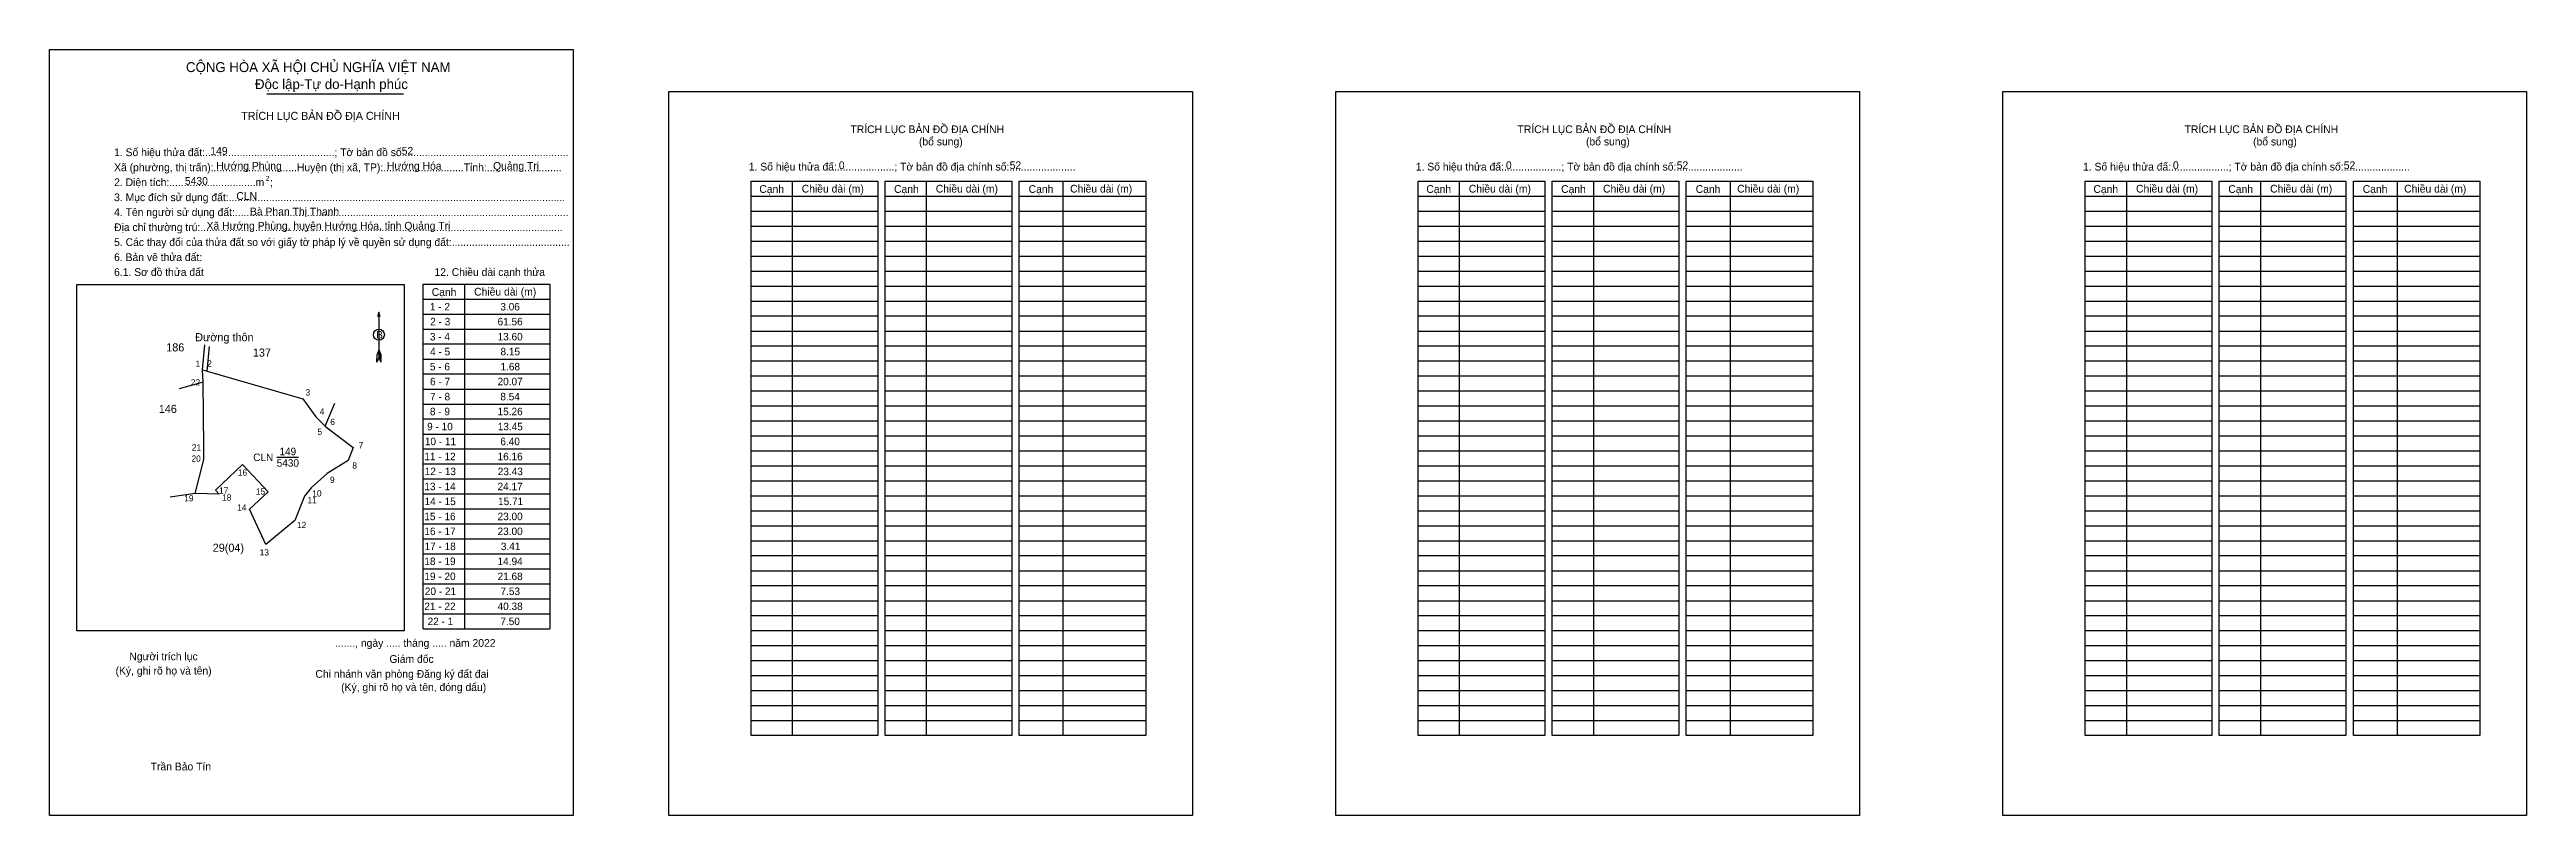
# Model space of a CAD drawing. Extents: x 540640 to 542169, y 1849456 to 1849929.
import ezdxf

# ---------------------------------------------------------------- set-up
doc = ezdxf.new("R2010")
doc.units = 0
for name, color, linetype in [('Level 1', 7, 'Continuous'), ('Level 10', 7, 'Continuous'), ('Level 13', 7, 'Continuous'), ('Level 2', 7, 'Continuous'), ('Level 27', 7, 'Continuous'), ('Level 36', 7, 'Continuous'), ('Level 52', 7, 'Continuous'), ('Level 6', 7, 'Continuous'), ('Level 63', 7, 'Continuous'), ('Level 9', 7, 'Continuous')]:
    doc.layers.add(name, color=color, linetype=linetype)

msp = doc.modelspace()

# ---------------------------------------------------------------- linework, layer by layer
at = {"layer": 'Level 1'}
for p, q in [((540639.5, 1849928.7), (540639.5, 1849928.7)), ((541021.9, 1849902.9), (541021.9, 1849902.9)), ((541072.7, 1849838.2), (541150.9, 1849838.2)), ((541098.1, 1849847.4), (541098.1, 1849505.2)), ((541155.5, 1849838.2), (541233.7, 1849838.2)), ((541180.9, 1849847.4), (541180.9, 1849505.2)), ((541238.3, 1849838.2), (541316.5, 1849838.2)), ((541265.3, 1849847.4), (541265.3, 1849505.2)), ((541484.6, 1849838.2), (541562.8, 1849838.2)), ((541510, 1849847.4), (541510, 1849505.2)), ((541567.4, 1849838.2), (541645.6, 1849838.2)), ((541592.9, 1849847.4), (541592.9, 1849505.2)), ((541650.2, 1849838.2), (541728.4, 1849838.2)), ((541677.2, 1849847.4), (541677.2, 1849505.2)), ((541896.5, 1849838.2), (541974.7, 1849838.2)), ((541922, 1849847.4), (541922, 1849505.2)), ((541979.3, 1849838.2), (542057.5, 1849838.2)), ((542004.8, 1849847.4), (542004.8, 1849505.2)), ((542062.2, 1849838.2), (542140.3, 1849838.2)), ((542089.1, 1849847.4), (542089.1, 1849505.2)), ((541072.7, 1849828.9), (541150.9, 1849828.9)), ((541072.7, 1849819.7), (541150.9, 1849819.7)), ((541155.5, 1849828.9), (541233.7, 1849828.9)), ((541155.5, 1849819.7), (541233.7, 1849819.7)), ((541238.3, 1849828.9), (541316.5, 1849828.9)), ((541238.3, 1849819.7), (541316.5, 1849819.7)), ((541484.6, 1849828.9), (541562.8, 1849828.9)), ((541484.6, 1849819.7), (541562.8, 1849819.7)), ((541567.4, 1849828.9), (541645.6, 1849828.9)), ((541567.4, 1849819.7), (541645.6, 1849819.7)), ((541650.2, 1849828.9), (541728.4, 1849828.9)), ((541650.2, 1849819.7), (541728.4, 1849819.7)), ((541896.5, 1849828.9), (541974.7, 1849828.9)), ((541896.5, 1849819.7), (541974.7, 1849819.7)), ((541979.3, 1849828.9), (542057.5, 1849828.9)), ((541979.3, 1849819.7), (542057.5, 1849819.7)), ((542062.2, 1849828.9), (542140.3, 1849828.9)), ((542062.2, 1849819.7), (542140.3, 1849819.7)), ((541072.7, 1849810.4), (541150.9, 1849810.4)), ((541155.5, 1849810.4), (541233.7, 1849810.4)), ((541238.3, 1849810.4), (541316.5, 1849810.4)), ((541484.6, 1849810.4), (541562.8, 1849810.4)), ((541567.4, 1849810.4), (541645.6, 1849810.4)), ((541650.2, 1849810.4), (541728.4, 1849810.4)), ((541896.5, 1849810.4), (541974.7, 1849810.4)), ((541979.3, 1849810.4), (542057.5, 1849810.4)), ((542062.2, 1849810.4), (542140.3, 1849810.4)), ((541072.7, 1849801.2), (541150.9, 1849801.2)), ((541072.7, 1849791.9), (541150.9, 1849791.9)), ((541155.5, 1849801.2), (541233.7, 1849801.2)), ((541155.5, 1849791.9), (541233.7, 1849791.9)), ((541238.3, 1849801.2), (541316.5, 1849801.2)), ((541238.3, 1849791.9), (541316.5, 1849791.9)), ((541484.6, 1849801.2), (541562.8, 1849801.2)), ((541484.6, 1849791.9), (541562.8, 1849791.9)), ((541567.4, 1849801.2), (541645.6, 1849801.2)), ((541567.4, 1849791.9), (541645.6, 1849791.9)), ((541650.2, 1849801.2), (541728.4, 1849801.2)), ((541650.2, 1849791.9), (541728.4, 1849791.9)), ((541896.5, 1849801.2), (541974.7, 1849801.2)), ((541896.5, 1849791.9), (541974.7, 1849791.9)), ((541979.3, 1849801.2), (542057.5, 1849801.2)), ((541979.3, 1849791.9), (542057.5, 1849791.9)), ((542062.2, 1849801.2), (542140.3, 1849801.2)), ((542062.2, 1849791.9), (542140.3, 1849791.9)), ((540656.3, 1849783.6), (540656.3, 1849783.6)), ((540656.3, 1849783.6), (540858.6, 1849783.6)), ((540656.3, 1849569.8), (540656.3, 1849783.6)), ((540858.6, 1849783.6), (540858.6, 1849569.8)), ((540870.3, 1849774.6), (540948.5, 1849774.6)), ((540895.8, 1849783.9), (540895.8, 1849571.1)), ((541072.7, 1849782.7), (541150.9, 1849782.7)), ((541155.5, 1849782.7), (541233.7, 1849782.7)), ((541238.3, 1849782.7), (541316.5, 1849782.7)), ((541484.6, 1849782.7), (541562.8, 1849782.7)), ((541567.4, 1849782.7), (541645.6, 1849782.7)), ((541650.2, 1849782.7), (541728.4, 1849782.7)), ((541896.5, 1849782.7), (541974.7, 1849782.7)), ((541979.3, 1849782.7), (542057.5, 1849782.7)), ((542062.2, 1849782.7), (542140.3, 1849782.7)), ((540842.9, 1849766.6), (540842.9, 1849738.6)), ((540870.3, 1849765.4), (540948.5, 1849765.4)), ((541072.7, 1849773.4), (541150.9, 1849773.4)), ((541072.7, 1849764.2), (541150.9, 1849764.2)), ((541155.5, 1849773.4), (541233.7, 1849773.4)), ((541155.5, 1849764.2), (541233.7, 1849764.2)), ((541238.3, 1849773.4), (541316.5, 1849773.4)), ((541238.3, 1849764.2), (541316.5, 1849764.2)), ((541484.6, 1849773.4), (541562.8, 1849773.4)), ((541484.6, 1849764.2), (541562.8, 1849764.2)), ((541567.4, 1849773.4), (541645.6, 1849773.4)), ((541567.4, 1849764.2), (541645.6, 1849764.2)), ((541650.2, 1849773.4), (541728.4, 1849773.4)), ((541650.2, 1849764.2), (541728.4, 1849764.2)), ((541896.5, 1849773.4), (541974.7, 1849773.4)), ((541896.5, 1849764.2), (541974.7, 1849764.2)), ((541979.3, 1849773.4), (542057.5, 1849773.4)), ((541979.3, 1849764.2), (542057.5, 1849764.2)), ((542062.2, 1849773.4), (542140.3, 1849773.4)), ((542062.2, 1849764.2), (542140.3, 1849764.2)), ((540842.9, 1849743.2), (540841.8, 1849740.4)), ((540842.9, 1849743.2), (540844.1, 1849740.4)), ((540870.3, 1849756.1), (540948.5, 1849756.1)), ((540870.3, 1849746.9), (540948.5, 1849746.9)), ((541072.7, 1849754.9), (541150.9, 1849754.9)), ((541072.7, 1849745.7), (541150.9, 1849745.7)), ((541155.5, 1849754.9), (541233.7, 1849754.9)), ((541155.5, 1849745.7), (541233.7, 1849745.7)), ((541238.3, 1849754.9), (541316.5, 1849754.9)), ((541238.3, 1849745.7), (541316.5, 1849745.7)), ((541484.6, 1849754.9), (541562.8, 1849754.9)), ((541484.6, 1849745.7), (541562.8, 1849745.7)), ((541567.4, 1849754.9), (541645.6, 1849754.9)), ((541567.4, 1849745.7), (541645.6, 1849745.7)), ((541650.2, 1849754.9), (541728.4, 1849754.9)), ((541650.2, 1849745.7), (541728.4, 1849745.7)), ((541896.5, 1849754.9), (541974.7, 1849754.9)), ((541896.5, 1849745.7), (541974.7, 1849745.7)), ((541979.3, 1849754.9), (542057.5, 1849754.9)), ((541979.3, 1849745.7), (542057.5, 1849745.7)), ((542062.2, 1849754.9), (542140.3, 1849754.9)), ((542062.2, 1849745.7), (542140.3, 1849745.7)), ((540841.7, 1849735.7), (540841.8, 1849740.4)), ((540842.9, 1849738.6), (540841.7, 1849735.7)), ((540842.9, 1849742.8), (540844.1, 1849739.9)), ((540842.9, 1849742.4), (540844.1, 1849739.5)), ((540842.9, 1849742), (540844.1, 1849739.1)), ((540842.9, 1849741.6), (540844.1, 1849738.7)), ((540842.9, 1849741.2), (540844.1, 1849738.3)), ((540842.9, 1849740.8), (540844.1, 1849737.9)), ((540842.9, 1849740.4), (540844.1, 1849737.5)), ((540842.9, 1849740), (540844.1, 1849737)), ((540842.9, 1849739.6), (540844.1, 1849736.6)), ((540842.9, 1849739.2), (540844.2, 1849736.2)), ((540842.9, 1849738.6), (540844.2, 1849735.7)), ((540844.2, 1849735.7), (540844.1, 1849740.4)), ((540870.3, 1849737.6), (540948.5, 1849737.6)), ((540870.3, 1849728.4), (540948.5, 1849728.4)), ((541072.7, 1849736.4), (541150.9, 1849736.4)), ((541155.5, 1849736.4), (541233.7, 1849736.4)), ((541238.3, 1849736.4), (541316.5, 1849736.4)), ((541484.6, 1849736.4), (541562.8, 1849736.4)), ((541567.4, 1849736.4), (541645.6, 1849736.4)), ((541650.2, 1849736.4), (541728.4, 1849736.4)), ((541896.5, 1849736.4), (541974.7, 1849736.4)), ((541979.3, 1849736.4), (542057.5, 1849736.4)), ((542062.2, 1849736.4), (542140.3, 1849736.4)), ((540870.3, 1849719.1), (540948.5, 1849719.1)), ((541072.7, 1849727.2), (541150.9, 1849727.2)), ((541072.7, 1849717.9), (541150.9, 1849717.9)), ((541155.5, 1849727.2), (541233.7, 1849727.2)), ((541155.5, 1849717.9), (541233.7, 1849717.9)), ((541238.3, 1849727.2), (541316.5, 1849727.2)), ((541238.3, 1849717.9), (541316.5, 1849717.9)), ((541484.6, 1849727.2), (541562.8, 1849727.2)), ((541484.6, 1849717.9), (541562.8, 1849717.9)), ((541567.4, 1849727.2), (541645.6, 1849727.2)), ((541567.4, 1849717.9), (541645.6, 1849717.9)), ((541650.2, 1849727.2), (541728.4, 1849727.2)), ((541650.2, 1849717.9), (541728.4, 1849717.9)), ((541896.5, 1849727.2), (541974.7, 1849727.2)), ((541896.5, 1849717.9), (541974.7, 1849717.9)), ((541979.3, 1849727.2), (542057.5, 1849727.2)), ((541979.3, 1849717.9), (542057.5, 1849717.9)), ((542062.2, 1849727.2), (542140.3, 1849727.2)), ((542062.2, 1849717.9), (542140.3, 1849717.9)), ((540870.3, 1849709.8), (540948.5, 1849709.8)), ((540870.3, 1849700.6), (540948.5, 1849700.6)), ((541072.7, 1849708.7), (541150.9, 1849708.7)), ((541072.7, 1849699.4), (541150.9, 1849699.4)), ((541155.5, 1849708.7), (541233.7, 1849708.7)), ((541155.5, 1849699.4), (541233.7, 1849699.4)), ((541238.3, 1849708.7), (541316.5, 1849708.7)), ((541238.3, 1849699.4), (541316.5, 1849699.4)), ((541484.6, 1849708.7), (541562.8, 1849708.7)), ((541484.6, 1849699.4), (541562.8, 1849699.4)), ((541567.4, 1849708.7), (541645.6, 1849708.7)), ((541567.4, 1849699.4), (541645.6, 1849699.4)), ((541650.2, 1849708.7), (541728.4, 1849708.7)), ((541650.2, 1849699.4), (541728.4, 1849699.4)), ((541896.5, 1849708.7), (541974.7, 1849708.7)), ((541896.5, 1849699.4), (541974.7, 1849699.4)), ((541979.3, 1849708.7), (542057.5, 1849708.7)), ((541979.3, 1849699.4), (542057.5, 1849699.4)), ((542062.2, 1849708.7), (542140.3, 1849708.7)), ((542062.2, 1849699.4), (542140.3, 1849699.4)), ((540870.3, 1849691.3), (540948.5, 1849691.3)), ((540870.3, 1849682.1), (540948.5, 1849682.1)), ((541072.7, 1849690.2), (541150.9, 1849690.2)), ((541155.5, 1849690.2), (541233.7, 1849690.2)), ((541238.3, 1849690.2), (541316.5, 1849690.2)), ((541484.6, 1849690.2), (541562.8, 1849690.2)), ((541567.4, 1849690.2), (541645.6, 1849690.2)), ((541650.2, 1849690.2), (541728.4, 1849690.2)), ((541896.5, 1849690.2), (541974.7, 1849690.2)), ((541979.3, 1849690.2), (542057.5, 1849690.2)), ((542062.2, 1849690.2), (542140.3, 1849690.2)), ((540870.3, 1849672.8), (540948.5, 1849672.8)), ((541072.7, 1849680.9), (541150.9, 1849680.9)), ((541072.7, 1849671.7), (541150.9, 1849671.7)), ((541155.5, 1849680.9), (541233.7, 1849680.9)), ((541155.5, 1849671.7), (541233.7, 1849671.7)), ((541238.3, 1849680.9), (541316.5, 1849680.9)), ((541238.3, 1849671.7), (541316.5, 1849671.7)), ((541484.6, 1849680.9), (541562.8, 1849680.9)), ((541484.6, 1849671.7), (541562.8, 1849671.7)), ((541567.4, 1849680.9), (541645.6, 1849680.9)), ((541567.4, 1849671.7), (541645.6, 1849671.7)), ((541650.2, 1849680.9), (541728.4, 1849680.9)), ((541650.2, 1849671.7), (541728.4, 1849671.7)), ((541896.5, 1849680.9), (541974.7, 1849680.9)), ((541896.5, 1849671.7), (541974.7, 1849671.7)), ((541979.3, 1849680.9), (542057.5, 1849680.9)), ((541979.3, 1849671.7), (542057.5, 1849671.7)), ((542062.2, 1849680.9), (542140.3, 1849680.9)), ((542062.2, 1849671.7), (542140.3, 1849671.7)), ((540870.3, 1849663.6), (540948.5, 1849663.6)), ((540870.3, 1849654.3), (540948.5, 1849654.3)), ((541072.7, 1849662.4), (541150.9, 1849662.4)), ((541072.7, 1849653.2), (541150.9, 1849653.2)), ((541155.5, 1849662.4), (541233.7, 1849662.4)), ((541155.5, 1849653.2), (541233.7, 1849653.2)), ((541238.3, 1849662.4), (541316.5, 1849662.4)), ((541238.3, 1849653.2), (541316.5, 1849653.2)), ((541484.6, 1849662.4), (541562.8, 1849662.4)), ((541484.6, 1849653.2), (541562.8, 1849653.2)), ((541567.4, 1849662.4), (541645.6, 1849662.4)), ((541567.4, 1849653.2), (541645.6, 1849653.2)), ((541650.2, 1849662.4), (541728.4, 1849662.4)), ((541650.2, 1849653.2), (541728.4, 1849653.2)), ((541896.5, 1849662.4), (541974.7, 1849662.4)), ((541896.5, 1849653.2), (541974.7, 1849653.2)), ((541979.3, 1849662.4), (542057.5, 1849662.4)), ((541979.3, 1849653.2), (542057.5, 1849653.2)), ((542062.2, 1849662.4), (542140.3, 1849662.4)), ((542062.2, 1849653.2), (542140.3, 1849653.2)), ((540870.3, 1849645.1), (540948.5, 1849645.1)), ((541072.7, 1849643.9), (541150.9, 1849643.9)), ((541155.5, 1849643.9), (541233.7, 1849643.9)), ((541238.3, 1849643.9), (541316.5, 1849643.9)), ((541484.6, 1849643.9), (541562.8, 1849643.9)), ((541567.4, 1849643.9), (541645.6, 1849643.9)), ((541650.2, 1849643.9), (541728.4, 1849643.9)), ((541896.5, 1849643.9), (541974.7, 1849643.9)), ((541979.3, 1849643.9), (542057.5, 1849643.9)), ((542062.2, 1849643.9), (542140.3, 1849643.9)), ((540870.3, 1849635.8), (540948.5, 1849635.8)), ((540870.3, 1849626.6), (540948.5, 1849626.6)), ((541072.7, 1849634.7), (541150.9, 1849634.7)), ((541072.7, 1849625.4), (541150.9, 1849625.4)), ((541155.5, 1849634.7), (541233.7, 1849634.7)), ((541155.5, 1849625.4), (541233.7, 1849625.4)), ((541238.3, 1849634.7), (541316.5, 1849634.7)), ((541238.3, 1849625.4), (541316.5, 1849625.4)), ((541484.6, 1849634.7), (541562.8, 1849634.7)), ((541484.6, 1849625.4), (541562.8, 1849625.4)), ((541567.4, 1849634.7), (541645.6, 1849634.7)), ((541567.4, 1849625.4), (541645.6, 1849625.4)), ((541650.2, 1849634.7), (541728.4, 1849634.7)), ((541650.2, 1849625.4), (541728.4, 1849625.4)), ((541896.5, 1849634.7), (541974.7, 1849634.7)), ((541896.5, 1849625.4), (541974.7, 1849625.4)), ((541979.3, 1849634.7), (542057.5, 1849634.7)), ((541979.3, 1849625.4), (542057.5, 1849625.4)), ((542062.2, 1849634.7), (542140.3, 1849634.7)), ((542062.2, 1849625.4), (542140.3, 1849625.4)), ((540870.3, 1849617.3), (540948.5, 1849617.3)), ((540870.3, 1849608.1), (540948.5, 1849608.1)), ((541072.7, 1849616.2), (541150.9, 1849616.2)), ((541072.7, 1849606.9), (541150.9, 1849606.9)), ((541155.5, 1849616.2), (541233.7, 1849616.2)), ((541155.5, 1849606.9), (541233.7, 1849606.9)), ((541238.3, 1849616.2), (541316.5, 1849616.2)), ((541238.3, 1849606.9), (541316.5, 1849606.9)), ((541484.6, 1849616.2), (541562.8, 1849616.2)), ((541484.6, 1849606.9), (541562.8, 1849606.9)), ((541567.4, 1849616.2), (541645.6, 1849616.2)), ((541567.4, 1849606.9), (541645.6, 1849606.9)), ((541650.2, 1849616.2), (541728.4, 1849616.2)), ((541650.2, 1849606.9), (541728.4, 1849606.9)), ((541896.5, 1849616.2), (541974.7, 1849616.2)), ((541896.5, 1849606.9), (541974.7, 1849606.9)), ((541979.3, 1849616.2), (542057.5, 1849616.2)), ((541979.3, 1849606.9), (542057.5, 1849606.9)), ((542062.2, 1849616.2), (542140.3, 1849616.2)), ((542062.2, 1849606.9), (542140.3, 1849606.9)), ((540870.3, 1849598.8), (540948.5, 1849598.8)), ((541072.7, 1849597.7), (541150.9, 1849597.7)), ((541155.5, 1849597.7), (541233.7, 1849597.7)), ((541238.3, 1849597.7), (541316.5, 1849597.7)), ((541484.6, 1849597.7), (541562.8, 1849597.7)), ((541567.4, 1849597.7), (541645.6, 1849597.7)), ((541650.2, 1849597.7), (541728.4, 1849597.7)), ((541896.5, 1849597.7), (541974.7, 1849597.7)), ((541979.3, 1849597.7), (542057.5, 1849597.7)), ((542062.2, 1849597.7), (542140.3, 1849597.7)), ((540870.3, 1849589.6), (540948.5, 1849589.6)), ((540870.3, 1849580.3), (540948.5, 1849580.3)), ((541072.7, 1849588.4), (541150.9, 1849588.4)), ((541072.7, 1849579.2), (541150.9, 1849579.2)), ((541155.5, 1849588.4), (541233.7, 1849588.4)), ((541155.5, 1849579.2), (541233.7, 1849579.2)), ((541238.3, 1849588.4), (541316.5, 1849588.4)), ((541238.3, 1849579.2), (541316.5, 1849579.2)), ((541484.6, 1849588.4), (541562.8, 1849588.4)), ((541484.6, 1849579.2), (541562.8, 1849579.2)), ((541567.4, 1849588.4), (541645.6, 1849588.4)), ((541567.4, 1849579.2), (541645.6, 1849579.2)), ((541650.2, 1849588.4), (541728.4, 1849588.4)), ((541650.2, 1849579.2), (541728.4, 1849579.2)), ((541896.5, 1849588.4), (541974.7, 1849588.4)), ((541896.5, 1849579.2), (541974.7, 1849579.2)), ((541979.3, 1849588.4), (542057.5, 1849588.4)), ((541979.3, 1849579.2), (542057.5, 1849579.2)), ((542062.2, 1849588.4), (542140.3, 1849588.4)), ((542062.2, 1849579.2), (542140.3, 1849579.2)), ((540858.6, 1849569.8), (540656.3, 1849569.8)), ((540856.4, 1849569.8), (540856.4, 1849569.8)), ((540870.3, 1849571.1), (540948.5, 1849571.1)), ((541072.7, 1849569.9), (541150.9, 1849569.9)), ((541072.7, 1849560.7), (541150.9, 1849560.7)), ((541155.5, 1849569.9), (541233.7, 1849569.9)), ((541155.5, 1849560.7), (541233.7, 1849560.7)), ((541238.3, 1849569.9), (541316.5, 1849569.9)), ((541238.3, 1849560.7), (541316.5, 1849560.7)), ((541484.6, 1849569.9), (541562.8, 1849569.9)), ((541484.6, 1849560.7), (541562.8, 1849560.7)), ((541567.4, 1849569.9), (541645.6, 1849569.9)), ((541567.4, 1849560.7), (541645.6, 1849560.7)), ((541650.2, 1849569.9), (541728.4, 1849569.9)), ((541650.2, 1849560.7), (541728.4, 1849560.7)), ((541896.5, 1849569.9), (541974.7, 1849569.9)), ((541896.5, 1849560.7), (541974.7, 1849560.7)), ((541979.3, 1849569.9), (542057.5, 1849569.9)), ((541979.3, 1849560.7), (542057.5, 1849560.7)), ((542062.2, 1849569.9), (542140.3, 1849569.9)), ((542062.2, 1849560.7), (542140.3, 1849560.7)), ((541072.7, 1849551.4), (541150.9, 1849551.4)), ((541155.5, 1849551.4), (541233.7, 1849551.4)), ((541238.3, 1849551.4), (541316.5, 1849551.4)), ((541484.6, 1849551.4), (541562.8, 1849551.4)), ((541567.4, 1849551.4), (541645.6, 1849551.4)), ((541650.2, 1849551.4), (541728.4, 1849551.4)), ((541896.5, 1849551.4), (541974.7, 1849551.4)), ((541979.3, 1849551.4), (542057.5, 1849551.4)), ((542062.2, 1849551.4), (542140.3, 1849551.4)), ((541072.7, 1849542.2), (541150.9, 1849542.2)), ((541072.7, 1849532.9), (541150.9, 1849532.9)), ((541155.5, 1849542.2), (541233.7, 1849542.2)), ((541155.5, 1849532.9), (541233.7, 1849532.9)), ((541238.3, 1849542.2), (541316.5, 1849542.2)), ((541238.3, 1849532.9), (541316.5, 1849532.9)), ((541484.6, 1849542.2), (541562.8, 1849542.2)), ((541484.6, 1849532.9), (541562.8, 1849532.9)), ((541567.4, 1849542.2), (541645.6, 1849542.2)), ((541567.4, 1849532.9), (541645.6, 1849532.9)), ((541650.2, 1849542.2), (541728.4, 1849542.2)), ((541650.2, 1849532.9), (541728.4, 1849532.9)), ((541896.5, 1849542.2), (541974.7, 1849542.2)), ((541896.5, 1849532.9), (541974.7, 1849532.9)), ((541979.3, 1849542.2), (542057.5, 1849542.2)), ((541979.3, 1849532.9), (542057.5, 1849532.9)), ((542062.2, 1849542.2), (542140.3, 1849542.2)), ((542062.2, 1849532.9), (542140.3, 1849532.9)), ((541072.7, 1849523.7), (541150.9, 1849523.7)), ((541072.7, 1849514.4), (541150.9, 1849514.4)), ((541155.5, 1849523.7), (541233.7, 1849523.7)), ((541155.5, 1849514.4), (541233.7, 1849514.4)), ((541238.3, 1849523.7), (541316.5, 1849523.7)), ((541238.3, 1849514.4), (541316.5, 1849514.4)), ((541484.6, 1849523.7), (541562.8, 1849523.7)), ((541484.6, 1849514.4), (541562.8, 1849514.4)), ((541567.4, 1849523.7), (541645.6, 1849523.7)), ((541567.4, 1849514.4), (541645.6, 1849514.4)), ((541650.2, 1849523.7), (541728.4, 1849523.7)), ((541650.2, 1849514.4), (541728.4, 1849514.4)), ((541896.5, 1849523.7), (541974.7, 1849523.7)), ((541896.5, 1849514.4), (541974.7, 1849514.4)), ((541979.3, 1849523.7), (542057.5, 1849523.7)), ((541979.3, 1849514.4), (542057.5, 1849514.4)), ((542062.2, 1849523.7), (542140.3, 1849523.7)), ((542062.2, 1849514.4), (542140.3, 1849514.4)), ((540962.8, 1849455.8), (540962.8, 1849455.8)), ((541345.2, 1849455.8), (541345.2, 1849455.8))]:
    msp.add_line(p, q, dxfattribs=at)
for points in [[(541072.7, 1849847.4), (541150.9, 1849847.4), (541150.9, 1849505.2), (541072.7, 1849505.2)], [(541155.5, 1849847.4), (541233.7, 1849847.4), (541233.7, 1849505.2), (541155.5, 1849505.2)], [(541238.3, 1849847.4), (541316.5, 1849847.4), (541316.5, 1849505.2), (541238.3, 1849505.2)], [(541484.6, 1849847.4), (541562.8, 1849847.4), (541562.8, 1849505.2), (541484.6, 1849505.2)], [(541567.4, 1849847.4), (541645.6, 1849847.4), (541645.6, 1849505.2), (541567.4, 1849505.2)], [(541650.2, 1849847.4), (541728.4, 1849847.4), (541728.4, 1849505.2), (541650.2, 1849505.2)], [(541896.5, 1849847.4), (541974.7, 1849847.4), (541974.7, 1849505.2), (541896.5, 1849505.2)], [(541979.3, 1849847.4), (542057.5, 1849847.4), (542057.5, 1849505.2), (541979.3, 1849505.2)], [(542062.2, 1849847.4), (542140.3, 1849847.4), (542140.3, 1849505.2), (542062.2, 1849505.2)]]:
    msp.add_lwpolyline(points, close=True, dxfattribs=at)
for points in [[(540870.3, 1849571.1), (540870.3, 1849783.9), (540948.5, 1849783.9), (540948.5, 1849571.1)], [(540843.7, 1849763.6), (540842.9, 1849766.6), (540842.1, 1849763.6)]]:
    msp.add_lwpolyline(points, dxfattribs=at)
msp.add_circle((540842.9, 1849752.6), 3.41, dxfattribs=at)
at = {"layer": 'Level 10'}
msp.add_lwpolyline([(540729.4, 1849654.6), (540734.8, 1849675.5), (540734.8, 1849683.1), (540734.4, 1849723.4), (540733.9, 1849730.9), (540736.9, 1849730.1), (540796, 1849713), (540804, 1849702), (540809.8, 1849696.2), (540810.9, 1849695.1), (540827, 1849683), (540824, 1849675), (540811, 1849667), (540801, 1849658), (540797, 1849653), (540791, 1849638), (540773, 1849623), (540763, 1849645), (540774.5, 1849655.7), (540758.7, 1849672.4), (540742, 1849656.6), (540744.3, 1849654.1)], close=True, dxfattribs=at)
at = {"layer": 'Level 13'}
msp.add_line((540773.7, 1849901.4), (540858.1, 1849901.4), dxfattribs=at)
at = {"layer": 'Level 2'}
for points in [[(540639.5, 1849928.7), (540962.8, 1849928.7), (540962.8, 1849455.8), (540639.5, 1849455.8)], [(541021.9, 1849902.9), (541345.2, 1849902.9), (541345.2, 1849455.8), (541021.9, 1849455.8)], [(541433.8, 1849902.9), (541757.1, 1849902.9), (541757.1, 1849455.8), (541433.8, 1849455.8)], [(541845.7, 1849902.9), (542169, 1849902.9), (542169, 1849455.8), (541845.7, 1849455.8)]]:
    msp.add_lwpolyline(points, close=True, dxfattribs=at)
at = {"layer": 'Level 27'}
for p, q in [((540733.9, 1849730.9), (540735.4, 1849746.3)), ((540736.9, 1849730.1), (540738.4, 1849745.4)), ((540734.4, 1849723.4), (540719.6, 1849719.3)), ((540809.8, 1849696.2), (540815.8, 1849710.4)), ((540729.4, 1849654.6), (540714.1, 1849652.3))]:
    msp.add_line(p, q, dxfattribs=at)
at = {"layer": 'Level 9'}
msp.add_line((540779.8, 1849677), (540793.2, 1849677), dxfattribs=at)

# ---------------------------------------------------------------- texts
at = {"layer": 'Level 1'}
for s, height, p in [('TRÍCH LỤC BẢN ĐỒ ĐỊA CHÍNH', 4.934, (540757.9, 1849885.3)), ('TRÍCH LỤC BẢN ĐỒ ĐỊA CHÍNH', 4.78, (541134.1, 1849877.1)), ('TRÍCH LỤC BẢN ĐỒ ĐỊA CHÍNH', 4.78, (541546, 1849877.1)), ('TRÍCH LỤC BẢN ĐỒ ĐỊA CHÍNH', 4.78, (541957.9, 1849877.1)), ('1. Số hiệu thửa đất:.............................................; Tờ bản đồ số:.........................................................', 4.7798, (540679.4, 1849862.9)), ('(bổ sung)', 4.78, (541176.4, 1849869.5)), ('(bổ sung)', 4.78, (541588.3, 1849869.5)), ('(bổ sung)', 4.78, (542000.2, 1849869.5)), ('Xã (phường, thị trấn):.............................Huyện (thị xã, TP):............................Tỉnh:..........................', 4.7798, (540679.4, 1849853.6)), ('2', 3.08, (540773, 1849847.6)), ('1. Số hiệu thửa đấ:....................; Tờ bản đồ địa chính số:.......................', 4.78, (541071.3, 1849854)), ('1. Số hiệu thửa đấ:....................; Tờ bản đồ địa chính số:.......................', 4.78, (541483.2, 1849854)), ('1. Số hiệu thửa đấ:....................; Tờ bản đồ địa chính số:.......................', 4.78, (541895.2, 1849854)), ('3. Mục đích sử dụng đất:.....................................................................................................................', 4.7798, (540679.4, 1849835.1)), ('2. Diện tích:..............................m  ;', 4.78, (540679.4, 1849844.4)), ('Cạnh', 4.78, (541077.8, 1849840.2)), ('Chiều dài (m)', 4.78, (541104, 1849840.4)), ('Cạnh', 4.78, (541161, 1849840.2)), ('Chiều dài (m)', 4.78, (541186.8, 1849840.4)), ('Cạnh', 4.78, (541244.1, 1849840.2)), ('Chiều dài (m)', 4.78, (541269.7, 1849840.4)), ('Cạnh', 4.78, (541489.7, 1849840.2)), ('Chiều dài (m)', 4.78, (541515.9, 1849840.4)), ('Cạnh', 4.78, (541572.9, 1849840.2)), ('Chiều dài (m)', 4.78, (541598.8, 1849840.4)), ('Cạnh', 4.78, (541656, 1849840.2)), ('Chiều dài (m)', 4.78, (541681.6, 1849840.4)), ('Cạnh', 4.78, (541901.6, 1849840.2)), ('Chiều dài (m)', 4.78, (541927.9, 1849840.4)), ('Cạnh', 4.78, (541984.9, 1849840.2)), ('Chiều dài (m)', 4.78, (542010.7, 1849840.4)), ('Cạnh', 4.78, (542067.9, 1849840.2)), ('Chiều dài (m)', 4.78, (542093.5, 1849840.4)), ('Địa chỉ thường trú:..............................................................................................................................', 4.7798, (540679.4, 1849816.6)), ('4. Tên người sử dụng đất:....................................................................................................................', 4.7798, (540679.4, 1849825.9)), ('5. Các thay đổi của thửa đất so với giấy tờ pháp lý về quyền sử dụng đất:.........................................', 4.7798, (540679.4, 1849807.4)), ('6. Bản vẽ thửa đất:', 4.78, (540679.4, 1849798.1)), ('6.1. Sơ đồ thửa đất', 4.78, (540679.4, 1849788.9)), ('12. Chiều dài cạnh thửa', 4.78, (540877.2, 1849788.9)), ('Cạnh', 4.78, (540875.5, 1849776.6)), ('Chiều dài (m)', 4.78, (540901.7, 1849776.8)), ('B', 4.63, (540841.2, 1849750.3)), ('......., ngày ..... tháng ..... năm 2022', 4.78, (540815.8, 1849559.9)), ('(Ký, ghi rõ họ và tên)', 4.78, (540680.3, 1849542.8)), ('Người trích lục', 4.78, (540688.8, 1849551.6)), ('Chi nhánh văn phòng Đăng ký đất đai', 4.78, (540803.7, 1849540.8)), ('Giám đốc', 4.78, (540849.4, 1849550)), ('(Ký, ghi rõ họ và tên, đóng dấu)', 4.78, (540819.6, 1849532.6)), ('Trần Bảo Tín', 4.78, (540702, 1849483.6))]:
    msp.add_text(s, height=height, dxfattribs=at).set_placement(p)
at = {"layer": 'Level 13'}
for s, height, p in [('CỘNG HÒA XÃ HỘI CHỦ NGHĨA VIỆT NAM', 6.106, (540723.8, 1849914.8)), ('Độc lập-Tự do-Hạnh phúc', 6.106, (540766.4, 1849904.3)), ('149', 4.63, (540781.5, 1849678.2)), ('CLN', 4.63, (540765.3, 1849674.6)), ('5430', 4.63, (540779.8, 1849671.1))]:
    msp.add_text(s, height=height, dxfattribs=at).set_placement(p)
at = {"layer": 'Level 36'}
for s, p in [('186', (540711.6, 1849742.3)), ('Đường thôn', (540729.5, 1849748.6)), ('137', (540765.1, 1849739.1)), ('146', (540707, 1849704.3)), ('29(04)', (540740.3, 1849618.6))]:
    msp.add_text(s, height=5, dxfattribs=at).set_placement(p)
at = {"layer": 'Level 52'}
for s, p in [('1 - 2', (540874.4, 1849767.6)), ('2 - 3', (540874.6, 1849758.4)), ('61.56', (540916.2, 1849758.4)), ('3.06', (540917.9, 1849767.6)), ('3 - 4', (540874.4, 1849749.1)), ('4 - 5', (540874.5, 1849739.9)), ('13.60', (540916.2, 1849749.1)), ('8.15', (540918, 1849739.9)), ('5 - 6', (540874.4, 1849730.6)), ('1.68', (540918, 1849730.6)), ('6 - 7', (540874.5, 1849721.4)), ('7 - 8', (540874.5, 1849712.1)), ('20.07', (540916.2, 1849721.4)), ('8.54', (540917.9, 1849712.1)), ('9 - 10', (540872.7, 1849693.6)), ('8 - 9', (540874.4, 1849702.9)), ('15.26', (540916.2, 1849702.9)), ('13.45', (540916.3, 1849693.6)), ('10 - 11', (540871.3, 1849684.4)), ('6.40', (540917.9, 1849684.4)), ('11 - 12', (540871, 1849675.1)), ('12 - 13', (540871.2, 1849665.9)), ('16.16', (540916.2, 1849675.1)), ('23.43', (540916.3, 1849665.9)), ('13 - 14', (540871, 1849656.6)), ('14 - 15', (540871.1, 1849647.4)), ('24.17', (540916.2, 1849656.6)), ('15.71', (540916.5, 1849647.4)), ('15 - 16', (540871, 1849638.1)), ('23.00', (540916.2, 1849638.1)), ('16 - 17', (540871, 1849628.9)), ('17 - 18', (540871.1, 1849619.6)), ('23.00', (540916.2, 1849628.9)), ('3.41', (540918.2, 1849619.6)), ('18 - 19', (540871, 1849610.4)), ('19 - 20', (540871, 1849601.1)), ('14.94', (540916.2, 1849610.4)), ('21.68', (540916.2, 1849601.1)), ('20 - 21', (540871.3, 1849591.9)), ('7.53', (540918, 1849591.9)), ('21 - 22', (540871, 1849582.6)), ('22 - 1', (540873, 1849573.3)), ('40.38', (540916.2, 1849582.6)), ('7.50', (540917.9, 1849573.3))]:
    msp.add_text(s, height=4.63, dxfattribs=at).set_placement(p)
at = {"layer": 'Level 6'}
for s, p in [('149', (540738.8, 1849863.7)), ('52', (540857, 1849863.8)), ('Hướng Phùng', (540742.5, 1849854.5)), ('Hướng Hóa', (540847.9, 1849854.5)), ('Quảng Trị', (540913.4, 1849854.5)), ('0', (541126.9, 1849854.9)), ('52', (541232.4, 1849854.9)), ('0', (541538.8, 1849854.9)), ('52', (541644.3, 1849854.9)), ('0', (541950.7, 1849854.9)), ('52', (542056.2, 1849854.9)), ('5430', (540723.1, 1849845.2)), ('CLN', (540754.9, 1849835.9)), ('Xã Hướng Phùng, huyện Hướng Hóa, tỉnh Quảng Trị', (540736.5, 1849817.5)), ('Bà Phan Thị Thanh', (540763.3, 1849826.3))]:
    msp.add_text(s, height=4.78, dxfattribs=at).set_placement(p)
at = {"layer": 'Level 63'}
msp.add_text('D', height=0.0154, dxfattribs=at).set_placement((540734.4, 1849723.4))
msp.add_text('D', height=0.0154, dxfattribs=at).set_placement((540734.4, 1849723.4))
at = {"layer": 'Level 9'}
for s, p in [('1', (540729.7, 1849732.8)), ('2', (540736.9, 1849732.9)), ('22', (540726.8, 1849721.3)), ('3', (540797.6, 1849715.1)), ('4', (540806.4, 1849703.3)), ('6', (540812.9, 1849696.9)), ('21', (540727.4, 1849681.1)), ('5', (540805, 1849690.8)), ('7', (540830.4, 1849682.5)), ('20', (540727.2, 1849674.2)), ('16', (540755.8, 1849665.6)), ('8', (540826.5, 1849669.9)), ('19', (540722.7, 1849649.7)), ('17', (540744.2, 1849654.5)), ('18', (540746.1, 1849650.2)), ('15', (540766.9, 1849653.9)), ('11', (540798.8, 1849648.6)), ('10', (540801.8, 1849652.7)), ('9', (540812.7, 1849661.1)), ('14', (540755.4, 1849644)), ('12', (540792.3, 1849633.2)), ('13', (540769.3, 1849616.3))]:
    msp.add_text(s, height=3.85, dxfattribs=at).set_placement(p)

doc.saveas('drawing.dxf')
